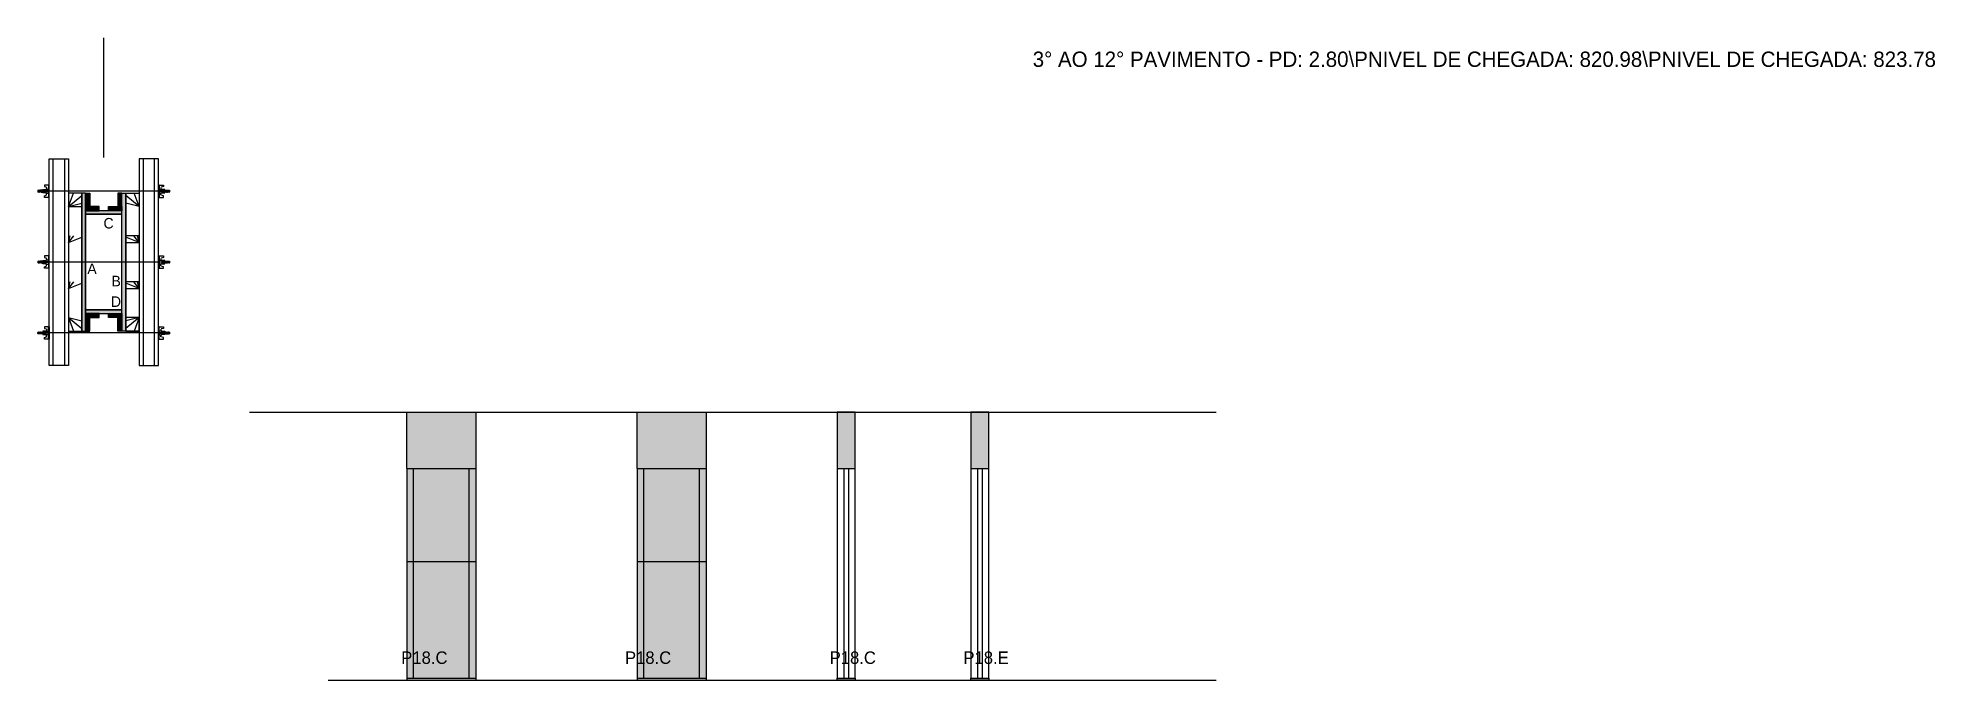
# Model space of a CAD drawing. Header units: metres. Extents: x 5900 to 7882, y 7523 to 8194.
import ezdxf

# ---------------------------------------------------------------- set-up
doc = ezdxf.new("R2010")
doc.units = ezdxf.units.M
for name, color, linetype in [('CHAPA', 7, 'Continuous'), ('COTA', 7, 'Continuous'), ('Hachura', 7, 'Continuous'), ('Madeira', 7, 'Continuous'), ('NOMENCLATURA', 7, 'Continuous'), ('Nível', 7, 'Continuous'), ('Painéis', 7, 'Continuous'), ('Perfil Metálico', 7, 'Continuous'), ('SARR_2.2x7', 7, 'Continuous'), ('SARRAFO', 7, 'Continuous'), ('Texto Seção', 7, 'Continuous'), ('TEXTO_GERAL', 7, 'Continuous')]:
    doc.layers.add(name, color=color, linetype=linetype)

msp = doc.modelspace()

# ---------------------------------------------------------------- hatches: boundary and pattern name
at = {"layer": 'COTA'}
h = msp.add_hatch(color=7, dxfattribs=at)
h.dxf.hatch_style = 1
h.paths.add_polyline_path([(6357.5, 7744.2), (6357.5, 7803.2), (6357.5, 7803.2), (6285.5, 7803.2), (6285.5, 7803.2), (6285.5, 7744.2), (6285.5, 7744.2), (6357.5, 7744.2)])
h = msp.add_hatch(color=7, dxfattribs=at)
h.dxf.hatch_style = 1
h.paths.add_polyline_path([(6598, 7744.2), (6598, 7803.2), (6598, 7803.2), (6526, 7803.2), (6526, 7803.2), (6526, 7744.2), (6526, 7744.2), (6598, 7744.2)])
h = msp.add_hatch(color=7, dxfattribs=at)
h.dxf.hatch_style = 1
h.paths.add_polyline_path([(6753.8, 7744.2), (6753.8, 7803.2), (6753.8, 7803.2), (6734.8, 7803.2), (6734.8, 7803.2), (6734.8, 7744.2), (6734.8, 7744.2), (6753.8, 7744.2)])
h = msp.add_hatch(color=7, dxfattribs=at)
h.dxf.hatch_style = 1
h.paths.add_polyline_path([(6893.5, 7744.2), (6893.5, 7803.2), (6893.5, 7803.2), (6874.5, 7803.2), (6874.5, 7803.2), (6874.5, 7744.2), (6874.5, 7744.2), (6893.5, 7744.2)])
at = {"layer": 'Hachura'}
h = msp.add_hatch(color=7, dxfattribs=at)
h.dxf.hatch_style = 1
h.paths.add_polyline_path([(5949.9, 8031.8), (5945.9, 8031.8), (5945.9, 8031.8), (5945.9, 7887.8), (5945.9, 7887.8), (5949.9, 7887.8), (5949.9, 7887.8), (5949.9, 8031.8)])
h = msp.add_hatch(color=7, dxfattribs=at)
h.dxf.hatch_style = 1
h.paths.add_polyline_path([(5949.9, 8031.8), (5945.9, 8031.8), (5945.9, 8031.8), (5945.9, 7887.8), (5945.9, 7887.8), (5949.9, 7887.8), (5949.9, 7887.8), (5949.9, 8031.8)])
h = msp.add_hatch(color=7, dxfattribs=at)
h.dxf.hatch_style = 1
h.paths.add_polyline_path([(5949.9, 8017.8), (5954.3, 8017.8), (5954.3, 8017.8), (5954.3, 8031.8), (5954.3, 8031.8), (5949.9, 8031.8), (5949.9, 8031.8), (5949.9, 8017.8)])
h = msp.add_hatch(color=7, dxfattribs=at)
h.dxf.hatch_style = 1
h.paths.add_polyline_path([(5987.9, 8017.8), (5983.5, 8017.8), (5983.5, 8017.8), (5983.5, 8031.8), (5983.5, 8031.8), (5987.9, 8031.8), (5987.9, 8031.8), (5987.9, 8017.8)])
h = msp.add_hatch(color=7, dxfattribs=at)
h.dxf.hatch_style = 1
h.paths.add_polyline_path([(5987.9, 8031.8), (5991.9, 8031.8), (5991.9, 8031.8), (5991.9, 7887.8), (5991.9, 7887.8), (5987.9, 7887.8), (5987.9, 7887.8), (5987.9, 8031.8)])
h = msp.add_hatch(color=7, dxfattribs=at)
h.dxf.hatch_style = 1
h.paths.add_polyline_path([(5987.9, 8031.8), (5991.9, 8031.8), (5991.9, 8031.8), (5991.9, 7887.8), (5991.9, 7887.8), (5987.9, 7887.8), (5987.9, 7887.8), (5987.9, 8031.8)])
h = msp.add_hatch(color=7, dxfattribs=at)
h.dxf.hatch_style = 1
h.paths.add_polyline_path([(5949.9, 8013.4), (5949.9, 8017.8), (5949.9, 8017.8), (5963.9, 8017.8), (5963.9, 8017.8), (5963.9, 8013.4), (5963.9, 8013.4), (5949.9, 8013.4)])
h = msp.add_hatch(color=7, dxfattribs=at)
h.dxf.hatch_style = 1
h.paths.add_polyline_path([(5987.9, 8009.8), (5987.9, 8013.4), (5987.9, 8013.4), (5949.9, 8013.4), (5949.9, 8013.4), (5949.9, 8009.8), (5949.9, 8009.8), (5987.9, 8009.8)])
h = msp.add_hatch(color=7, dxfattribs=at)
h.dxf.hatch_style = 1
h.paths.add_polyline_path([(5987.9, 8009.8), (5987.9, 8013.4), (5987.9, 8013.4), (5949.9, 8013.4), (5949.9, 8013.4), (5949.9, 8009.8), (5949.9, 8009.8), (5987.9, 8009.8)])
h = msp.add_hatch(color=7, dxfattribs=at)
h.dxf.hatch_style = 1
h.paths.add_polyline_path([(5987.9, 8013.4), (5987.9, 8017.8), (5987.9, 8017.8), (5973.9, 8017.8), (5973.9, 8017.8), (5973.9, 8013.4), (5973.9, 8013.4), (5987.9, 8013.4)])
h = msp.add_hatch(color=7, dxfattribs=at)
h.dxf.hatch_style = 1
h.paths.add_polyline_path([(5987.9, 7906.2), (5987.9, 7909.8), (5987.9, 7909.8), (5949.9, 7909.8), (5949.9, 7909.8), (5949.9, 7906.2), (5949.9, 7906.2), (5987.9, 7906.2)])
h = msp.add_hatch(color=7, dxfattribs=at)
h.dxf.hatch_style = 1
h.paths.add_polyline_path([(5987.9, 7906.2), (5987.9, 7909.8), (5987.9, 7909.8), (5949.9, 7909.8), (5949.9, 7909.8), (5949.9, 7906.2), (5949.9, 7906.2), (5987.9, 7906.2)])
h = msp.add_hatch(color=7, dxfattribs=at)
h.dxf.hatch_style = 1
h.paths.add_polyline_path([(5949.9, 7901.8), (5949.9, 7906.2), (5949.9, 7906.2), (5963.9, 7906.2), (5963.9, 7906.2), (5963.9, 7901.8), (5963.9, 7901.8), (5949.9, 7901.8)])
h = msp.add_hatch(color=7, dxfattribs=at)
h.dxf.hatch_style = 1
h.paths.add_polyline_path([(5949.9, 7901.8), (5954.3, 7901.8), (5954.3, 7901.8), (5954.3, 7887.8), (5954.3, 7887.8), (5949.9, 7887.8), (5949.9, 7887.8), (5949.9, 7901.8)])
h = msp.add_hatch(color=7, dxfattribs=at)
h.dxf.hatch_style = 1
h.paths.add_polyline_path([(5987.9, 7901.8), (5987.9, 7906.2), (5987.9, 7906.2), (5973.9, 7906.2), (5973.9, 7906.2), (5973.9, 7901.8), (5973.9, 7901.8), (5987.9, 7901.8)])
h = msp.add_hatch(color=7, dxfattribs=at)
h.dxf.hatch_style = 1
h.paths.add_polyline_path([(5987.9, 7901.8), (5983.5, 7901.8), (5983.5, 7901.8), (5983.5, 7887.8), (5983.5, 7887.8), (5987.9, 7887.8), (5987.9, 7887.8), (5987.9, 7901.8)])
h = msp.add_hatch(color=7, dxfattribs=at)
h.dxf.hatch_style = 1
h.paths.add_polyline_path([(6357.5, 7523.2), (6357.5, 7744.2), (6357.5, 7744.2), (6285.5, 7744.2), (6285.5, 7744.2), (6285.5, 7523.2), (6285.5, 7523.2), (6357.5, 7523.2)])
h = msp.add_hatch(color=7, dxfattribs=at)
h.dxf.hatch_style = 1
h.paths.add_polyline_path([(6598, 7523.2), (6598, 7744.2), (6598, 7744.2), (6526, 7744.2), (6526, 7744.2), (6526, 7523.2), (6526, 7523.2), (6598, 7523.2)])

# ---------------------------------------------------------------- linework, layer by layer
at = {"layer": 'CHAPA', "color": 7, "lineweight": 25}
for points in [[(5949.9, 8031.8), (5945.9, 8031.8), (5945.9, 7887.8), (5949.9, 7887.8)], [(5949.9, 8031.8), (5945.9, 8031.8), (5945.9, 7887.8), (5949.9, 7887.8)], [(5987.9, 8031.8), (5991.9, 8031.8), (5991.9, 7887.8), (5987.9, 7887.8)], [(5987.9, 8031.8), (5991.9, 8031.8), (5991.9, 7887.8), (5987.9, 7887.8)], [(5987.9, 8009.8), (5987.9, 8013.4), (5949.9, 8013.4), (5949.9, 8009.8)], [(5987.9, 8009.8), (5987.9, 8013.4), (5949.9, 8013.4), (5949.9, 8009.8)], [(5987.9, 7906.2), (5987.9, 7909.8), (5949.9, 7909.8), (5949.9, 7906.2)], [(5987.9, 7906.2), (5987.9, 7909.8), (5949.9, 7909.8), (5949.9, 7906.2)]]:
    msp.add_lwpolyline(points, close=True, dxfattribs=at)
at = {"layer": 'COTA', "color": 7, "lineweight": 25}
for p, q in [((6285.5, 7803.2), (6357.5, 7803.2)), ((6285.5, 7744.2), (6285.5, 7803.2)), ((6357.5, 7803.2), (6357.5, 7744.2)), ((6526, 7803.2), (6598, 7803.2)), ((6526, 7744.2), (6526, 7803.2)), ((6598, 7803.2), (6598, 7744.2))]:
    msp.add_line(p, q, dxfattribs=at)
for points in [[(6753.8, 7744.2), (6753.8, 7803.2), (6734.8, 7803.2), (6734.8, 7744.2)], [(6893.5, 7744.2), (6893.5, 7803.2), (6874.5, 7803.2), (6874.5, 7744.2)]]:
    msp.add_lwpolyline(points, dxfattribs=at)
at = {"layer": 'Defpoints', "color": 7, "lineweight": 25}
msp.add_line((5968.9, 8068.9), (5968.9, 8193.9), dxfattribs=at)
at = {"layer": 'Hachura', "color": 7, "lineweight": 25}
for p, q in [((5900.5, 8034.8), (5900.1, 8034.5)), ((5900.1, 8034.5), (5900.1, 8033.2)), ((5900.5, 8032.9), (5900.1, 8033.2)), ((5900.8, 8034.8), (5900.5, 8034.8)), ((5900.5, 8034.8), (5900.5, 8034.8)), ((5900.5, 8032.9), (5900.5, 8034.8)), ((5901.1, 8032.9), (5900.5, 8034.2)), ((5901, 8032.8), (5900.5, 8033.9)), ((5900.5, 8033.4), (5900.8, 8032.7)), ((5900.5, 8033.1), (5900.6, 8032.9)), ((5900.6, 8032.9), (5900.5, 8032.9)), ((5900.8, 8034.8), (5901.7, 8032.9)), ((5900.8, 8034.8), (5901.7, 8032.9)), ((5900.9, 8034.9), (5902, 8032.7)), ((5902.2, 8032.8), (5901.1, 8034.9)), ((5901.1, 8032.9), (5901.7, 8032.9)), ((5901.9, 8034.8), (5901.3, 8034.8)), ((5902.3, 8032.9), (5901.3, 8034.8)), ((5901.9, 8034.8), (5902.9, 8032.9)), ((5902, 8034.9), (5903.1, 8032.7)), ((5903.3, 8032.8), (5902.3, 8034.9)), ((5902.9, 8032.9), (5902.3, 8032.9)), ((5903.1, 8034.8), (5902.5, 8034.8)), ((5903.4, 8032.9), (5902.5, 8034.8)), ((5902.7, 8034.8), (5902.5, 8034.8)), ((5903.1, 8034.8), (5904.1, 8032.9)), ((5903.2, 8034.9), (5904.3, 8032.7)), ((5904.5, 8032.8), (5903.4, 8034.9)), ((5903.6, 8032.9), (5903.4, 8032.9)), ((5904.3, 8034.8), (5903.6, 8034.8)), ((5904.6, 8032.9), (5903.6, 8034.8)), ((5903.6, 8032.9), (5904.1, 8032.9)), ((5904.3, 8034.8), (5905.2, 8032.9)), ((5905.2, 8033.7), (5904.6, 8034.9)), ((5904.6, 8032.9), (5905.2, 8032.9)), ((5905.2, 8033.9), (5904.8, 8034.8)), ((5905.2, 8034.8), (5904.8, 8034.8)), ((6036.7, 8033.8), (5904.9, 8033.8)), ((5905.2, 8032.1), (5905.2, 8035.5)), ((5905.2, 8035.5), (5908.4, 8035.5)), ((5905.2, 8034.4), (5908.4, 8034.4)), ((5905.2, 8032.9), (5908.4, 8032.9)), ((5908.4, 8032.1), (5905.2, 8032.1)), ((5905.3, 8032.1), (5905.3, 8035.5)), ((5911.9, 8040.2), (5906.8, 8040.2)), ((5906.8, 8040.2), (5906.8, 8038.6)), ((5906.8, 8038.6), (5909, 8038)), ((5906.8, 8029), (5909, 8029.6)), ((5906.8, 8027.3), (5906.8, 8029)), ((5911, 8027.3), (5906.8, 8027.3)), ((5908.4, 8035.7), (5908.4, 8031.9)), ((5911, 8035.7), (5908.4, 8035.7)), ((5908.4, 8031.9), (5908.4, 8032.1)), ((5908.4, 8031.9), (5908.4, 8032.1)), ((5908.4, 8031.9), (5911, 8031.9)), ((5911, 8034.1), (5909, 8034.1)), ((5909, 8033.6), (5911, 8033.6)), ((5909.2, 8037.7), (5909.2, 8035.7)), ((5909.2, 8029.9), (5909.2, 8031.9)), ((5911, 8040.2), (5911, 8027.3)), ((5911, 8040.2), (5911, 8035.1)), ((5911, 8040.1), (5911.9, 8040.1)), ((5911, 8039.9), (5911.9, 8039.9)), ((5911, 8039.5), (5911.9, 8039.5)), ((5911, 8039.1), (5911.9, 8039.1)), ((5911, 8038.2), (5911.9, 8038.2)), ((5911, 8036.8), (5911.9, 8036.8)), ((5911, 8033.8), (5911, 8035.7)), ((5911, 8035.1), (5911, 8034.4)), ((5911, 8033.8), (5911.9, 8033.8)), ((5911, 8030.8), (5911.9, 8030.8)), ((5911, 8029.3), (5911.9, 8029.3)), ((5911, 8028.5), (5911.9, 8028.5)), ((5911, 8028), (5911.9, 8028)), ((5911, 8027.7), (5911.9, 8027.7)), ((5911, 8027.5), (5911.9, 8027.5)), ((5911, 8027.3), (5911.9, 8027.3)), ((5911.3, 8034.7), (5911.1, 8034.7)), ((5911.2, 8032.8), (5911.6, 8032.8)), ((5911.8, 8034.7), (5911.3, 8034.7)), ((5911.9, 8027.3), (5911.9, 8040.2)), ((5911.9, 8028.3), (5911.9, 8036.1)), ((6025.9, 8027.3), (6025.9, 8040.2)), ((6025.9, 8040.2), (6031.1, 8040.2)), ((6026.9, 8040.1), (6025.9, 8040.1)), ((6026.9, 8039.9), (6025.9, 8039.9)), ((6026.9, 8039.5), (6025.9, 8039.5)), ((6026.9, 8039.1), (6025.9, 8039.1)), ((6026.9, 8038.2), (6025.9, 8038.2)), ((6026.9, 8036.8), (6025.9, 8036.8)), ((6025.9, 8028.3), (6025.9, 8036.1)), ((6026.8, 8033.8), (6025.9, 8033.8)), ((6026.9, 8030.8), (6025.9, 8030.8)), ((6026.9, 8029.3), (6025.9, 8029.3)), ((6026.9, 8028.5), (6025.9, 8028.5)), ((6026.9, 8028), (6025.9, 8028)), ((6026.9, 8027.7), (6025.9, 8027.7)), ((6026.9, 8027.5), (6025.9, 8027.5)), ((6026.8, 8027.3), (6025.9, 8027.3)), ((6026.1, 8034.7), (6026.5, 8034.7)), ((6026.7, 8032.8), (6026.3, 8032.8)), ((6026.5, 8034.7), (6026.7, 8034.7)), ((6026.8, 8040.2), (6026.8, 8027.3)), ((6026.8, 8040.2), (6026.8, 8035.1)), ((6026.8, 8033.8), (6026.8, 8035.7)), ((6026.8, 8035.7), (6029.4, 8035.7)), ((6026.8, 8035.1), (6026.8, 8034.4)), ((6026.8, 8034.1), (6028.8, 8034.1)), ((6028.8, 8033.6), (6026.8, 8033.6)), ((6029.4, 8031.9), (6026.8, 8031.9)), ((6026.8, 8027.3), (6031.1, 8027.3)), ((6028.6, 8037.7), (6028.6, 8035.7)), ((6028.6, 8029.9), (6028.6, 8031.9)), ((6031.1, 8038.6), (6028.9, 8038)), ((6031.1, 8029), (6028.9, 8029.6)), ((6029.4, 8035.7), (6029.4, 8031.9)), ((6032.6, 8035.5), (6029.4, 8035.5)), ((6032.6, 8034.4), (6029.4, 8034.4)), ((6032.6, 8032.9), (6029.4, 8032.9)), ((6029.4, 8032.1), (6032.6, 8032.1)), ((6029.4, 8031.9), (6029.4, 8032.1)), ((6029.4, 8031.9), (6029.4, 8032.1)), ((6031.1, 8040.2), (6031.1, 8038.6)), ((6031.1, 8027.3), (6031.1, 8029)), ((6032.6, 8032.1), (6032.6, 8035.5)), ((6032.6, 8032.1), (6032.6, 8035.5)), ((6032.6, 8033.7), (6033.3, 8034.9)), ((6033.6, 8034.8), (6032.6, 8032.9)), ((6032.6, 8033.9), (6033.1, 8034.8)), ((6032.6, 8034.8), (6033.1, 8034.8)), ((6033.3, 8032.9), (6032.6, 8032.9)), ((6033.3, 8032.9), (6034.3, 8034.8)), ((6033.4, 8032.8), (6034.4, 8034.9)), ((6034.7, 8034.9), (6033.6, 8032.7)), ((6033.6, 8034.8), (6034.3, 8034.8)), ((6034.8, 8034.8), (6033.8, 8032.9)), ((6034.2, 8032.9), (6033.8, 8032.9)), ((6034.2, 8032.9), (6034.4, 8032.9)), ((6034.4, 8032.9), (6035.4, 8034.8)), ((6034.5, 8032.8), (6035.6, 8034.9)), ((6035.8, 8034.9), (6034.8, 8032.7)), ((6034.8, 8034.8), (6035.4, 8034.8)), ((6035.9, 8034.8), (6035, 8032.9)), ((6035, 8032.9), (6035.6, 8032.9)), ((6035.2, 8034.8), (6035.4, 8034.8)), ((6035.6, 8032.9), (6036.6, 8034.8)), ((6035.7, 8032.8), (6036.8, 8034.9)), ((6037, 8034.9), (6035.9, 8032.7)), ((6035.9, 8034.8), (6036.6, 8034.8)), ((6037.1, 8034.8), (6036.1, 8032.9)), ((6037.1, 8034.8), (6036.1, 8032.9)), ((6036.8, 8032.9), (6036.1, 8032.9)), ((6036.8, 8032.9), (6037.4, 8034.2)), ((6036.8, 8032.8), (6037.4, 8033.9)), ((6037.1, 8034.8), (6037.4, 8034.8)), ((6037.4, 8033.4), (6037.1, 8032.7)), ((6037.4, 8033.1), (6037.3, 8032.9)), ((6037.3, 8032.9), (6037.4, 8032.9)), ((6037.4, 8034.8), (6037.4, 8034.8)), ((6037.4, 8034.8), (6037.7, 8034.5)), ((6037.4, 8032.9), (6037.4, 8034.8)), ((6037.4, 8032.9), (6037.7, 8033.2)), ((6037.7, 8034.5), (6037.7, 8033.2)), ((5911.9, 7966.2), (5906.8, 7966.2)), ((5906.8, 7966.2), (5906.8, 7964.6)), ((5911, 7966.2), (5911, 7953.3)), ((5911, 7966.2), (5911, 7961.1)), ((5911, 7966.1), (5911.9, 7966.1)), ((5911.9, 7953.3), (5911.9, 7966.2)), ((6025.9, 7953.3), (6025.9, 7966.2)), ((6025.9, 7966.2), (6031.1, 7966.2)), ((6026.8, 7966.1), (6025.9, 7966.1)), ((6026.8, 7966.2), (6026.8, 7953.3)), ((6026.8, 7966.2), (6026.8, 7961.1)), ((6031.1, 7966.2), (6031.1, 7964.6)), ((5900.4, 7960.8), (5900.1, 7960.5)), ((5900.1, 7960.5), (5900.1, 7959.2)), ((5900.4, 7958.9), (5900.1, 7959.2)), ((5900.8, 7960.8), (5900.4, 7960.8)), ((5900.4, 7960.8), (5900.4, 7960.8)), ((5900.4, 7958.9), (5900.4, 7960.8)), ((5901.1, 7958.9), (5900.4, 7960.2)), ((5901, 7958.8), (5900.4, 7959.9)), ((5900.4, 7959.4), (5900.8, 7958.7)), ((5900.4, 7959.1), (5900.6, 7958.9)), ((5900.6, 7958.9), (5900.4, 7958.9)), ((5900.8, 7960.8), (5901.7, 7958.9)), ((5900.8, 7960.8), (5901.7, 7958.9)), ((5900.9, 7960.9), (5901.9, 7958.7)), ((5902.2, 7958.8), (5901.1, 7960.9)), ((5901.1, 7958.9), (5901.7, 7958.9)), ((5901.9, 7960.8), (5901.3, 7960.8)), ((5902.2, 7958.9), (5901.3, 7960.8)), ((5901.9, 7960.8), (5902.9, 7958.9)), ((5902, 7960.9), (5903.1, 7958.7)), ((5902.9, 7958.9), (5902.2, 7958.9)), ((5903.3, 7958.8), (5902.3, 7960.9)), ((5903.1, 7960.8), (5902.4, 7960.8)), ((5903.4, 7958.9), (5902.4, 7960.8)), ((5902.7, 7960.8), (5902.4, 7960.8)), ((5903.1, 7960.8), (5904.1, 7958.9)), ((5903.2, 7960.9), (5904.3, 7958.7)), ((5904.5, 7958.8), (5903.4, 7960.9)), ((5903.6, 7958.9), (5903.4, 7958.9)), ((5904.2, 7960.8), (5903.6, 7960.8)), ((5904.6, 7958.9), (5903.6, 7960.8)), ((5903.6, 7958.9), (5904.1, 7958.9)), ((5904.2, 7960.8), (5905.2, 7958.9)), ((5905.2, 7959.7), (5904.6, 7960.9)), ((5904.6, 7958.9), (5905.2, 7958.9)), ((5905.2, 7959.9), (5904.8, 7960.8)), ((5905.2, 7960.8), (5904.8, 7960.8)), ((6036.7, 7959.8), (5904.9, 7959.8)), ((5905.2, 7958.1), (5905.2, 7961.5)), ((5905.2, 7961.5), (5908.4, 7961.5)), ((5905.2, 7960.4), (5908.4, 7960.4)), ((5905.2, 7958.9), (5908.4, 7958.9)), ((5908.4, 7958.1), (5905.2, 7958.1)), ((5905.3, 7958.1), (5905.3, 7961.5)), ((5906.8, 7964.6), (5909, 7964)), ((5906.8, 7955), (5909, 7955.6)), ((5906.8, 7953.3), (5906.8, 7955)), ((5911, 7953.3), (5906.8, 7953.3)), ((5908.4, 7961.7), (5908.4, 7957.8)), ((5911, 7961.7), (5908.4, 7961.7)), ((5908.4, 7957.8), (5908.4, 7958.1)), ((5908.4, 7957.8), (5908.4, 7958.1)), ((5908.4, 7957.8), (5911, 7957.8)), ((5911, 7960.1), (5909, 7960.1)), ((5909, 7959.6), (5911, 7959.6)), ((5909.2, 7963.7), (5909.2, 7961.7)), ((5909.2, 7955.9), (5909.2, 7957.9)), ((5911, 7965.9), (5911.9, 7965.9)), ((5911, 7965.5), (5911.9, 7965.5)), ((5911, 7965.1), (5911.9, 7965.1)), ((5911, 7964.2), (5911.9, 7964.2)), ((5911, 7962.8), (5911.9, 7962.8)), ((5911, 7959.8), (5911, 7961.7)), ((5911, 7961.1), (5911, 7960.4)), ((5911, 7959.8), (5911.9, 7959.8)), ((5911, 7956.8), (5911.9, 7956.8)), ((5911, 7955.3), (5911.9, 7955.3)), ((5911, 7954.5), (5911.9, 7954.5)), ((5911, 7954), (5911.9, 7954)), ((5911, 7953.7), (5911.9, 7953.7)), ((5911, 7953.5), (5911.9, 7953.5)), ((5911, 7953.3), (5911.9, 7953.3)), ((5911.3, 7960.7), (5911.1, 7960.7)), ((5911.1, 7958.8), (5911.6, 7958.8)), ((5911.8, 7960.7), (5911.3, 7960.7)), ((5911.9, 7954.3), (5911.9, 7962.1)), ((6026.8, 7965.9), (6025.9, 7965.9)), ((6026.8, 7965.5), (6025.9, 7965.5)), ((6026.8, 7965.1), (6025.9, 7965.1)), ((6026.8, 7964.2), (6025.9, 7964.2)), ((6026.8, 7962.8), (6025.9, 7962.8)), ((6025.9, 7954.3), (6025.9, 7962.1)), ((6026.8, 7959.8), (6025.9, 7959.8)), ((6026.8, 7956.8), (6025.9, 7956.8)), ((6026.8, 7955.3), (6025.9, 7955.3)), ((6026.8, 7954.5), (6025.9, 7954.5)), ((6026.8, 7954), (6025.9, 7954)), ((6026.8, 7953.7), (6025.9, 7953.7)), ((6026.8, 7953.5), (6025.9, 7953.5)), ((6026.8, 7953.3), (6025.9, 7953.3)), ((6026.1, 7960.7), (6026.5, 7960.7)), ((6026.7, 7958.8), (6026.3, 7958.8)), ((6026.5, 7960.7), (6026.7, 7960.7)), ((6026.8, 7959.8), (6026.8, 7961.7)), ((6026.8, 7961.7), (6029.4, 7961.7)), ((6026.8, 7961.1), (6026.8, 7960.4)), ((6026.8, 7960.1), (6028.8, 7960.1)), ((6028.8, 7959.6), (6026.8, 7959.6)), ((6029.4, 7957.8), (6026.8, 7957.8)), ((6026.8, 7953.3), (6031.1, 7953.3)), ((6028.6, 7963.7), (6028.6, 7961.7)), ((6028.6, 7955.9), (6028.6, 7957.9)), ((6031.1, 7964.6), (6028.9, 7964)), ((6031.1, 7955), (6028.9, 7955.6)), ((6029.4, 7961.7), (6029.4, 7957.8)), ((6032.6, 7961.5), (6029.4, 7961.5)), ((6032.6, 7960.4), (6029.4, 7960.4)), ((6032.6, 7958.9), (6029.4, 7958.9)), ((6029.4, 7958.1), (6032.6, 7958.1)), ((6029.4, 7957.8), (6029.4, 7958.1)), ((6029.4, 7957.8), (6029.4, 7958.1)), ((6031.1, 7953.3), (6031.1, 7955)), ((6032.6, 7958.1), (6032.6, 7961.5)), ((6032.6, 7958.1), (6032.6, 7961.5)), ((6032.6, 7959.7), (6033.3, 7960.9)), ((6033.6, 7960.8), (6032.6, 7958.9)), ((6032.6, 7959.9), (6033.1, 7960.8)), ((6032.6, 7960.8), (6033.1, 7960.8)), ((6033.3, 7958.9), (6032.6, 7958.9)), ((6033.3, 7958.9), (6034.2, 7960.8)), ((6033.4, 7958.8), (6034.4, 7960.9)), ((6034.7, 7960.9), (6033.6, 7958.7)), ((6033.6, 7960.8), (6034.2, 7960.8)), ((6034.8, 7960.8), (6033.8, 7958.9)), ((6034.2, 7958.9), (6033.8, 7958.9)), ((6034.2, 7958.9), (6034.4, 7958.9)), ((6034.4, 7958.9), (6035.4, 7960.8)), ((6034.5, 7958.8), (6035.6, 7960.9)), ((6035.8, 7960.9), (6034.7, 7958.7)), ((6034.8, 7960.8), (6035.4, 7960.8)), ((6035.9, 7960.8), (6034.9, 7958.9)), ((6034.9, 7958.9), (6035.6, 7958.9)), ((6035.2, 7960.8), (6035.4, 7960.8)), ((6035.6, 7958.9), (6036.6, 7960.8)), ((6035.7, 7958.8), (6036.7, 7960.9)), ((6037, 7960.9), (6035.9, 7958.7)), ((6035.9, 7960.8), (6036.6, 7960.8)), ((6037.1, 7960.8), (6036.1, 7958.9)), ((6037.1, 7960.8), (6036.1, 7958.9)), ((6036.8, 7958.9), (6036.1, 7958.9)), ((6036.8, 7958.9), (6037.4, 7960.2)), ((6036.8, 7958.8), (6037.4, 7959.9)), ((6037.1, 7960.8), (6037.4, 7960.8)), ((6037.4, 7959.4), (6037.1, 7958.7)), ((6037.4, 7959.1), (6037.3, 7958.9)), ((6037.3, 7958.9), (6037.4, 7958.9)), ((6037.4, 7960.8), (6037.4, 7960.8)), ((6037.4, 7960.8), (6037.7, 7960.5)), ((6037.4, 7958.9), (6037.4, 7960.8)), ((6037.4, 7958.9), (6037.7, 7959.2)), ((6037.7, 7960.5), (6037.7, 7959.2)), ((5900.5, 7886.2), (5900.8, 7886.8)), ((5901, 7886.8), (5900.5, 7885.7)), ((5900.9, 7884.7), (5902, 7886.8)), ((5902.2, 7886.8), (5901.1, 7884.6)), ((5902, 7884.7), (5903.1, 7886.8)), ((5903.3, 7886.8), (5902.3, 7884.6)), ((5903.2, 7884.7), (5904.3, 7886.8)), ((5904.5, 7886.8), (5903.4, 7884.6)), ((5905.2, 7887.5), (5905.2, 7884.1)), ((5908.4, 7887.5), (5905.2, 7887.5)), ((5905.3, 7887.5), (5905.3, 7884.1)), ((5911, 7892.2), (5906.8, 7892.2)), ((5906.8, 7892.2), (5906.8, 7890.6)), ((5906.8, 7890.6), (5909, 7890)), ((5908.4, 7883.8), (5908.4, 7887.7)), ((5908.4, 7887.7), (5911, 7887.7)), ((5908.4, 7887.7), (5908.4, 7887.5)), ((5908.4, 7887.7), (5908.4, 7887.5)), ((5909.2, 7889.7), (5909.2, 7887.7)), ((5911, 7879.3), (5911, 7892.2)), ((5911, 7892.2), (5911.9, 7892.2)), ((5911, 7892.1), (5911.9, 7892.1)), ((5911, 7891.9), (5911.9, 7891.9)), ((5911, 7891.5), (5911.9, 7891.5)), ((5911, 7891.1), (5911.9, 7891.1)), ((5911, 7890.2), (5911.9, 7890.2)), ((5911, 7888.8), (5911.9, 7888.8)), ((5911.2, 7886.8), (5911.6, 7886.8)), ((5911.9, 7892.2), (5911.9, 7879.3)), ((5911.9, 7891.3), (5911.9, 7883.5)), ((6025.9, 7892.2), (6025.9, 7879.3)), ((6026.8, 7892.2), (6025.9, 7892.2)), ((6026.9, 7892.1), (6025.9, 7892.1)), ((6026.9, 7891.9), (6025.9, 7891.9)), ((6026.9, 7891.5), (6025.9, 7891.5)), ((6025.9, 7891.3), (6025.9, 7883.5)), ((6026.9, 7891.1), (6025.9, 7891.1)), ((6026.9, 7890.2), (6025.9, 7890.2)), ((6026.9, 7888.8), (6025.9, 7888.8)), ((6026.7, 7886.8), (6026.3, 7886.8)), ((6026.8, 7879.3), (6026.8, 7892.2)), ((6026.8, 7892.2), (6031.1, 7892.2)), ((6029.4, 7887.7), (6026.8, 7887.7)), ((6028.6, 7889.7), (6028.6, 7887.7)), ((6031.1, 7890.6), (6028.9, 7890)), ((6029.4, 7883.8), (6029.4, 7887.7)), ((6029.4, 7887.7), (6029.4, 7887.5)), ((6029.4, 7887.7), (6029.4, 7887.5)), ((6029.4, 7887.5), (6032.6, 7887.5)), ((6031.1, 7892.2), (6031.1, 7890.6)), ((6032.6, 7887.5), (6032.6, 7884.1)), ((6032.6, 7887.5), (6032.6, 7884.1)), ((6033.4, 7886.8), (6034.4, 7884.6)), ((6034.7, 7884.7), (6033.6, 7886.8)), ((6034.5, 7886.8), (6035.6, 7884.6)), ((6035.8, 7884.7), (6034.8, 7886.8)), ((6035.7, 7886.8), (6036.8, 7884.6)), ((6037, 7884.7), (6035.9, 7886.8)), ((6036.8, 7886.8), (6037.4, 7885.7)), ((6037.4, 7886.2), (6037.1, 7886.8)), ((5900.5, 7886.7), (5900.1, 7886.4)), ((5900.1, 7885.1), (5900.1, 7886.4)), ((5900.5, 7884.7), (5900.1, 7885.1)), ((5900.5, 7886.4), (5900.6, 7886.7)), ((5900.6, 7886.7), (5900.5, 7886.7)), ((5901.1, 7886.7), (5900.5, 7885.4)), ((5900.5, 7886.7), (5900.5, 7884.7)), ((5900.8, 7884.8), (5900.5, 7884.8)), ((5900.5, 7884.7), (5900.5, 7884.7)), ((5900.8, 7884.8), (5901.7, 7886.7)), ((5900.8, 7884.8), (5901.7, 7886.7)), ((5901.1, 7886.7), (5901.7, 7886.7)), ((5902.3, 7886.7), (5901.3, 7884.8)), ((5901.9, 7884.8), (5901.3, 7884.8)), ((5901.9, 7884.8), (5902.9, 7886.7)), ((5902.9, 7886.7), (5902.3, 7886.7)), ((5903.4, 7886.7), (5902.5, 7884.8)), ((5903.1, 7884.8), (5902.5, 7884.8)), ((5902.7, 7884.8), (5902.5, 7884.8)), ((5903.1, 7884.8), (5904.1, 7886.7)), ((5903.6, 7886.7), (5903.4, 7886.7)), ((5903.6, 7886.7), (5904.1, 7886.7)), ((5904.6, 7886.7), (5903.6, 7884.8)), ((5904.3, 7884.8), (5903.6, 7884.8)), ((5904.3, 7884.8), (5905.2, 7886.7)), ((5904.6, 7886.7), (5905.2, 7886.7)), ((5905.2, 7885.9), (5904.6, 7884.6)), ((5905.2, 7885.7), (5904.8, 7884.8)), ((5905.2, 7884.8), (5904.8, 7884.8)), ((6036.7, 7885.8), (5904.9, 7885.8)), ((5905.2, 7886.7), (5908.4, 7886.7)), ((5905.2, 7885.1), (5908.4, 7885.1)), ((5905.2, 7884.1), (5908.4, 7884.1)), ((5906.8, 7881), (5909, 7881.6)), ((5906.8, 7879.3), (5906.8, 7881)), ((5911.9, 7879.3), (5906.8, 7879.3)), ((5911, 7883.8), (5908.4, 7883.8)), ((5909, 7886), (5911, 7886)), ((5911, 7885.5), (5909, 7885.5)), ((5909.2, 7881.9), (5909.2, 7883.8)), ((5911, 7885.8), (5911, 7883.8)), ((5911, 7885.8), (5911.9, 7885.8)), ((5911, 7884.5), (5911, 7885.1)), ((5911, 7879.3), (5911, 7884.5)), ((5911, 7882.7), (5911.9, 7882.7)), ((5911, 7881.3), (5911.9, 7881.3)), ((5911, 7880.5), (5911.9, 7880.5)), ((5911, 7880), (5911.9, 7880)), ((5911, 7879.7), (5911.9, 7879.7)), ((5911, 7879.5), (5911.9, 7879.5)), ((5911.3, 7884.8), (5911.1, 7884.8)), ((5911.8, 7884.8), (5911.3, 7884.8)), ((6026.8, 7885.8), (6025.9, 7885.8)), ((6026.9, 7882.7), (6025.9, 7882.7)), ((6026.9, 7881.3), (6025.9, 7881.3)), ((6026.9, 7880.5), (6025.9, 7880.5)), ((6026.9, 7880), (6025.9, 7880)), ((6026.9, 7879.7), (6025.9, 7879.7)), ((6026.9, 7879.5), (6025.9, 7879.5)), ((6025.9, 7879.3), (6031.1, 7879.3)), ((6026.1, 7884.8), (6026.5, 7884.8)), ((6026.5, 7884.8), (6026.7, 7884.8)), ((6028.8, 7886), (6026.8, 7886)), ((6026.8, 7885.8), (6026.8, 7883.8)), ((6026.8, 7885.5), (6028.8, 7885.5)), ((6026.8, 7884.5), (6026.8, 7885.1)), ((6026.8, 7879.3), (6026.8, 7884.5)), ((6026.8, 7883.8), (6029.4, 7883.8)), ((6028.6, 7881.9), (6028.6, 7883.8)), ((6031.1, 7881), (6028.9, 7881.6)), ((6032.6, 7886.7), (6029.4, 7886.7)), ((6032.6, 7885.1), (6029.4, 7885.1)), ((6032.6, 7884.1), (6029.4, 7884.1)), ((6031.1, 7879.3), (6031.1, 7881)), ((6033.3, 7886.7), (6032.6, 7886.7)), ((6033.6, 7884.8), (6032.6, 7886.7)), ((6032.6, 7885.9), (6033.3, 7884.6)), ((6032.6, 7885.7), (6033.1, 7884.8)), ((6032.6, 7884.8), (6033.1, 7884.8)), ((6033.3, 7886.7), (6034.3, 7884.8)), ((6033.6, 7884.8), (6034.3, 7884.8)), ((6034.2, 7886.7), (6033.8, 7886.7)), ((6034.8, 7884.8), (6033.8, 7886.7)), ((6034.2, 7886.7), (6034.4, 7886.7)), ((6034.4, 7886.7), (6035.4, 7884.8)), ((6034.8, 7884.8), (6035.4, 7884.8)), ((6035, 7886.7), (6035.6, 7886.7)), ((6035.9, 7884.8), (6035, 7886.7)), ((6035.2, 7884.8), (6035.4, 7884.8)), ((6035.6, 7886.7), (6036.6, 7884.8)), ((6035.9, 7884.8), (6036.6, 7884.8)), ((6037.1, 7884.8), (6036.1, 7886.7)), ((6036.8, 7886.7), (6036.1, 7886.7)), ((6037.1, 7884.8), (6036.1, 7886.7)), ((6036.8, 7886.7), (6037.4, 7885.4)), ((6037.1, 7884.8), (6037.4, 7884.8)), ((6037.4, 7886.4), (6037.3, 7886.7)), ((6037.3, 7886.7), (6037.4, 7886.7)), ((6037.4, 7886.7), (6037.7, 7886.4)), ((6037.4, 7886.7), (6037.4, 7884.7)), ((6037.4, 7884.7), (6037.7, 7885.1)), ((6037.4, 7884.7), (6037.4, 7884.7)), ((6037.7, 7885.1), (6037.7, 7886.4))]:
    msp.add_line(p, q, dxfattribs=at)
at = {"layer": 'Madeira', "color": 7, "lineweight": 25}
for p, q in [((5931.9, 8017.8), (5937.3, 8031.8)), ((5931.9, 8017.8), (5945.9, 8029.3)), ((6005.9, 8017.8), (5991.9, 8029.3)), ((6005.9, 8017.8), (6000.5, 8031.8)), ((5931.9, 8017.8), (5945.9, 8021.3)), ((6005.9, 8017.8), (5991.9, 8021.3)), ((5931.9, 7980.3), (5937.7, 7987.3)), ((5931.9, 7980.3), (5933.7, 7987.3)), ((6005.9, 7980.3), (6000.2, 7987.3)), ((6005.9, 7980.3), (6004.2, 7987.3)), ((5931.9, 7980.3), (5945.9, 7985.7)), ((6005.9, 7980.3), (5991.9, 7985.7)), ((5931.9, 7932.3), (5937.7, 7939.3)), ((5931.9, 7932.3), (5933.7, 7939.3)), ((5931.9, 7932.3), (5945.9, 7937.7)), ((6005.9, 7932.3), (5991.9, 7937.7)), ((6005.9, 7932.3), (6000.2, 7939.3)), ((6005.9, 7932.3), (6004.2, 7939.3)), ((5931.9, 7901.8), (5945.9, 7890.3)), ((5931.9, 7901.8), (5945.9, 7898.3)), ((5931.9, 7901.8), (5937.4, 7887.8)), ((6005.9, 7901.8), (5991.9, 7890.3)), ((6005.9, 7901.8), (5991.9, 7898.3)), ((6005.9, 7901.8), (6000.5, 7887.8))]:
    msp.add_line(p, q, dxfattribs=at)
for points in [[(5931.9, 8017.8), (5945.9, 8017.8), (5945.9, 8031.8), (5931.9, 8031.8)], [(5931.9, 7887.8), (5945.9, 7887.8), (5945.9, 8031.8), (5931.9, 8031.8)], [(6005.9, 7887.8), (5991.9, 7887.8), (5991.9, 8031.8), (6005.9, 8031.8)], [(6005.9, 7980.3), (6005.9, 7987.3), (5991.9, 7987.3), (5991.9, 7980.3)], [(6005.9, 7932.3), (6005.9, 7939.3), (5991.9, 7939.3), (5991.9, 7932.3)], [(6005.9, 7901.8), (5991.9, 7901.8), (5991.9, 7887.8), (6005.9, 7887.8)]]:
    msp.add_lwpolyline(points, close=True, dxfattribs=at)
at = {"layer": 'Nível', "color": 7, "lineweight": 25}
for p, q in [((6121.1, 7803.2), (7130.7, 7803.2)), ((6203.1, 7523.2), (7130.7, 7523.2))]:
    msp.add_line(p, q, dxfattribs=at)
at = {"layer": 'Painéis', "color": 7, "lineweight": 25}
for p, q in [((6285.5, 7744.2), (6285.5, 7523.2)), ((6285.5, 7744.2), (6357.5, 7744.2)), ((6357.5, 7744.2), (6357.5, 7523.2)), ((6526, 7744.2), (6526, 7523.2)), ((6526, 7744.2), (6598, 7744.2)), ((6598, 7744.2), (6598, 7523.2)), ((6734.8, 7744.2), (6734.8, 7525.2)), ((6734.8, 7744.2), (6753.8, 7744.2)), ((6753.8, 7525.2), (6753.8, 7744.2)), ((6874.5, 7744.2), (6874.5, 7525.2)), ((6874.5, 7744.2), (6893.5, 7744.2)), ((6893.5, 7525.2), (6893.5, 7744.2)), ((6285.5, 7647.2), (6357.5, 7647.2)), ((6526, 7647.2), (6598, 7647.2)), ((6285.5, 7525.2), (6357.5, 7525.2)), ((6285.5, 7523.2), (6357.5, 7523.2)), ((6526, 7525.2), (6598, 7525.2)), ((6526, 7523.2), (6598, 7523.2)), ((6734.8, 7525.2), (6753.8, 7525.2)), ((6874.5, 7525.2), (6893.5, 7525.2))]:
    msp.add_line(p, q, dxfattribs=at)
for points in [[(5949.9, 7909.8), (5987.9, 7909.8), (5987.9, 8009.8), (5949.9, 8009.8)], [(6734.8, 7525.2), (6753.8, 7525.2), (6753.8, 7523.2), (6734.8, 7523.2)], [(6874.5, 7525.2), (6893.5, 7525.2), (6893.5, 7523.2), (6874.5, 7523.2)]]:
    msp.add_lwpolyline(points, close=True, dxfattribs=at)
at = {"layer": 'Perfil Metálico', "color": 7, "lineweight": 25}
for points in [[(5911.9, 8067.8), (5931.9, 8067.8), (5931.9, 7851.8), (5911.9, 7851.8)], [(5927.9, 7851.8), (5915.9, 7851.8), (5915.9, 8067.8), (5927.9, 8067.8)], [(6025.9, 8067.8), (6005.9, 8067.8), (6005.9, 7851.8), (6025.9, 7851.8)], [(6009.9, 7851.8), (6021.9, 7851.8), (6021.9, 8067.8), (6009.9, 8067.8)]]:
    msp.add_lwpolyline(points, close=True, dxfattribs=at)
at = {"layer": 'SARR_2.2x7', "color": 7, "lineweight": 25}
for p, q in [((6292.5, 7647.2), (6292.5, 7744.2)), ((6350.5, 7647.2), (6350.5, 7744.2)), ((6533, 7647.2), (6533, 7744.2)), ((6591, 7647.2), (6591, 7744.2)), ((6741.8, 7744.2), (6741.8, 7525.2)), ((6746.8, 7744.2), (6746.8, 7525.2)), ((6881.5, 7744.2), (6881.5, 7525.2)), ((6886.5, 7744.2), (6886.5, 7525.2)), ((6292.5, 7525.2), (6292.5, 7647.2)), ((6350.5, 7525.2), (6350.5, 7647.2)), ((6533, 7525.2), (6533, 7647.2)), ((6591, 7525.2), (6591, 7647.2))]:
    msp.add_line(p, q, dxfattribs=at)
at = {"layer": 'SARRAFO', "color": 7, "lineweight": 25}
for points in [[(5954.3, 8031.8), (5954.3, 8017.8), (5949.9, 8017.8), (5949.9, 8031.8)], [(5983.5, 8031.8), (5983.5, 8017.8), (5987.9, 8017.8), (5987.9, 8031.8)], [(5963.9, 8017.8), (5949.9, 8017.8), (5949.9, 8013.4), (5963.9, 8013.4)], [(5973.9, 8017.8), (5987.9, 8017.8), (5987.9, 8013.4), (5973.9, 8013.4)], [(5963.9, 7906.2), (5949.9, 7906.2), (5949.9, 7901.8), (5963.9, 7901.8)], [(5954.3, 7887.8), (5954.3, 7901.8), (5949.9, 7901.8), (5949.9, 7887.8)], [(5973.9, 7906.2), (5987.9, 7906.2), (5987.9, 7901.8), (5973.9, 7901.8)], [(5983.5, 7887.8), (5983.5, 7901.8), (5987.9, 7901.8), (5987.9, 7887.8)]]:
    msp.add_lwpolyline(points, close=True, dxfattribs=at)

# ---------------------------------------------------------------- texts
at = {"layer": 'NOMENCLATURA', "color": 7, "lineweight": 25}
msp.add_text('3° AO 12° PAVIMENTO - PD: 2.80\\PNIVEL DE CHEGADA: 820.98\\PNIVEL DE CHEGADA: 823.78', height=16, dxfattribs=at).set_placement((6939.2, 8163.7))
at = {"layer": 'Texto Seção', "color": 7, "lineweight": 25}
for s, p in [('P18.C', (6279.6, 7540.1)), ('P18.C', (6513.3, 7540.1)), ('P18.C', (6727.1, 7540.1)), ('P18.E', (6866.8, 7540.1))]:
    msp.add_text(s, height=13, dxfattribs=at).set_placement(p)
at = {"layer": 'TEXTO_GERAL', "color": 7, "lineweight": 25}
for s, p in [('C', (5968.6, 7994.9)), ('A', (5951.7, 7947.3)), ('B', (5976.9, 7934.5)), ('D', (5976.3, 7913))]:
    msp.add_text(s, height=11, dxfattribs=at).set_placement(p)

doc.saveas('drawing.dxf')
